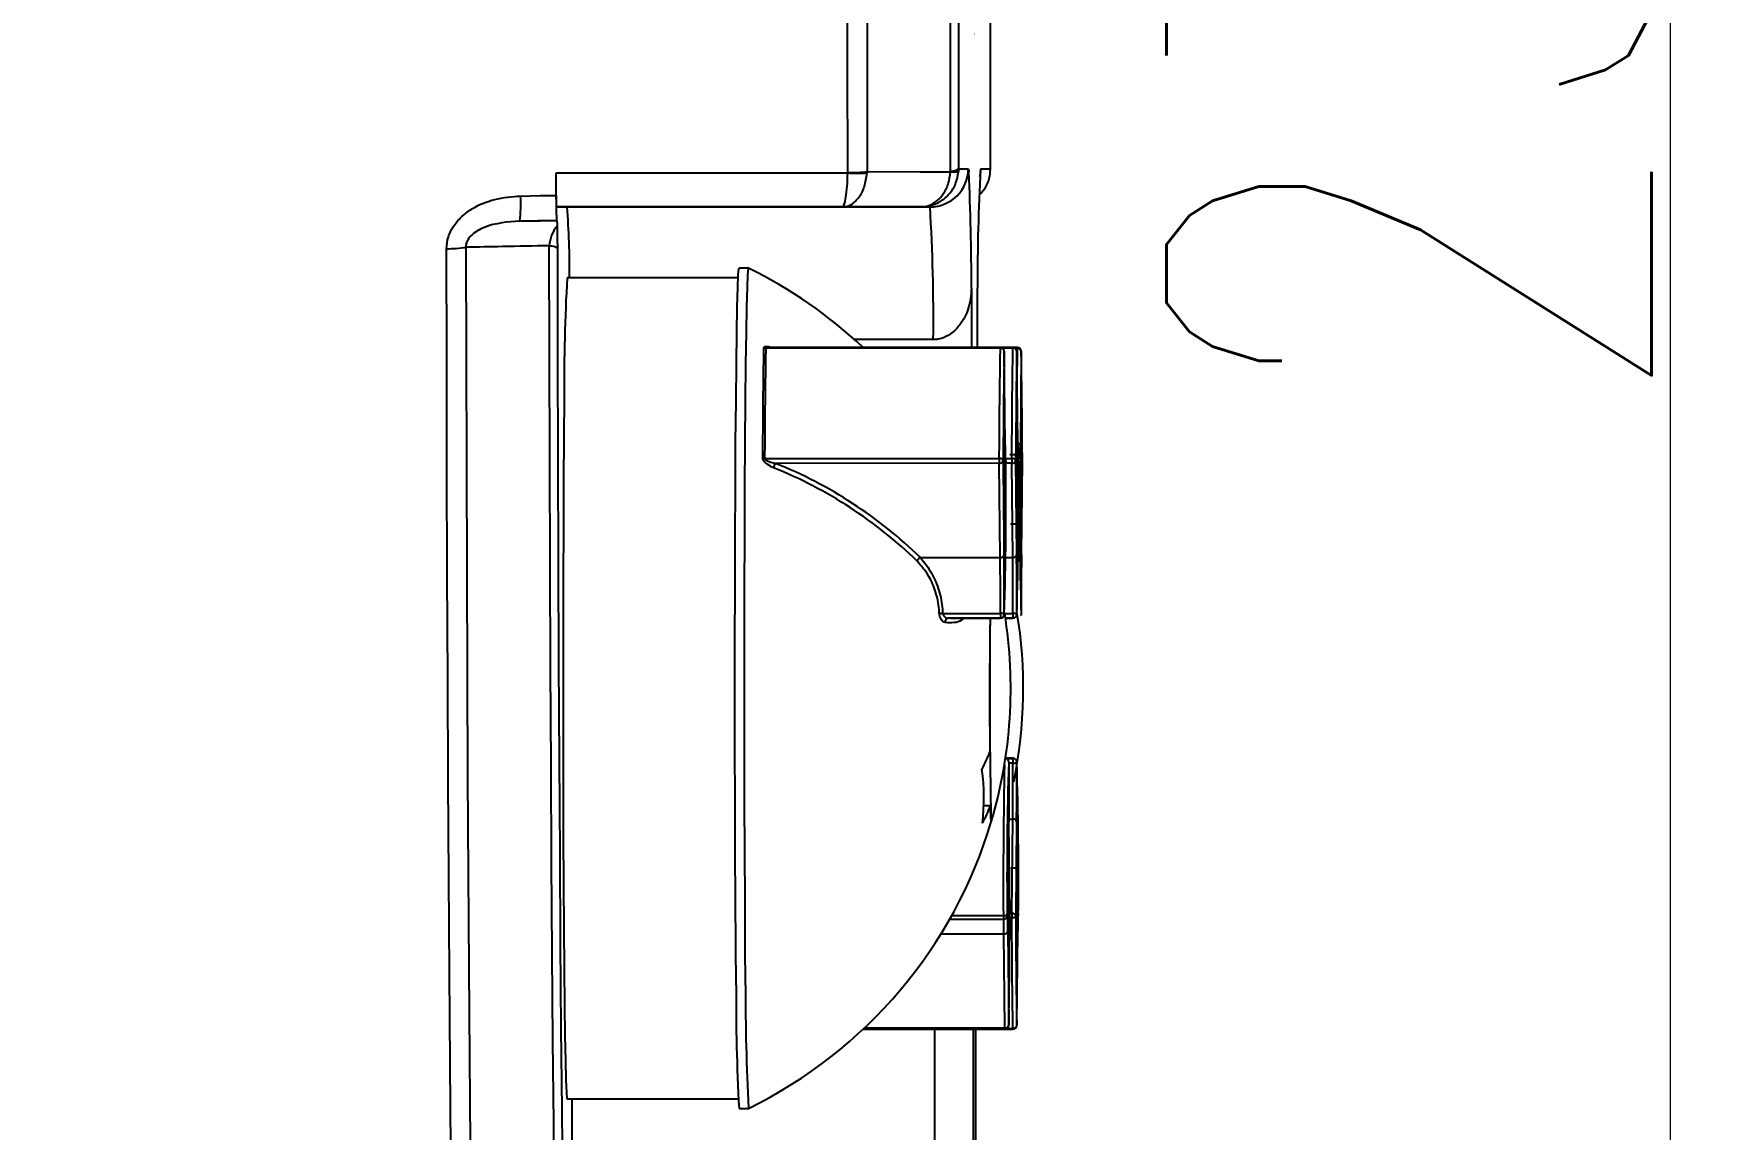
# Model space of a CAD drawing. Header units: millimetres. Extents: x 2454 to 4226, y 715 to 1968.
# Drawn here: x 3922.6 to 4001.4, y 1701.6 to 1753.3 of the extents above; entities that cross this region are included whole.
import ezdxf

# ---------------------------------------------------------------- set-up
doc = ezdxf.new("R2010")
doc.units = ezdxf.units.MM
doc.layers.add('标注', color=3, linetype='Continuous', lineweight=13)
doc.styles.add('SLDTEXTSTYLE1', font='txt.shx', dxfattribs={"width": 0.7, "bigfont": 'gbcbig.shx'})
doc.dimstyles.new('SLDDIMSTYLE12$0', dxfattribs={"dimtxt": 12, "dimasz": 10, "dimexe": 0, "dimexo": 0.0625, "dimgap": 0.875, "dimtad": 1, "dimdec": 1, "dimlfac": 1.8, "dimrnd": 1e-09, "dimzin": 12, "dimdsep": 46, "dimtxsty": 'SLDTEXTSTYLE1', "dimcen": 0.09, "dimdle": 8.16, "dimclrd": 3, "dimclre": 3, "dimadec": 0, "dimazin": 3, "dimtfac": 1, "dimtdec": 1, "dimtofl": 0, "dimtmove": 0, "dimatfit": 3, "dimfxl": 0, "dimfrac": 2, "dimtolj": 1, "dimlwd": 5, "dimlwe": 5, "dimarcsym": 0})

# ---------------------------------------------------------------- blocks, each defined once
blk = doc.blocks.new('*D57')
at = {"layer": 'Defpoints', "color": 0, "transparency": 16777216}
for p in [(3819.361, 1858.107), (3819.361, 1653.183), (3999.712, 1653.183)]:
    blk.add_point(p, dxfattribs=at)
at = {"layer": '标注', "color": 3, "lineweight": 5, "transparency": 16777216}
blk.add_line((3819.424, 1858.107), (3999.712, 1858.107), dxfattribs=at)
at = {"layer": '标注', "color": 3, "linetype": 'Continuous', "lineweight": 5, "transparency": 16777216}
for p, q in [((3999.712, 1848.107), (3999.712, 1663.183)), ((3819.424, 1653.183), (3999.712, 1653.183))]:
    blk.add_line(p, q, dxfattribs=at)
at = {"layer": '标注', "color": 3, "transparency": 16777216}
for points in [[(3998.046, 1848.107), (4001.379, 1848.107), (3999.712, 1858.107)], [(3998.046, 1663.183), (4001.379, 1663.183), (3999.712, 1653.183)]]:
    blk.add_solid(points, dxfattribs=at)
at = {"layer": '标注', "color": 0, "transparency": 16777216, "insert": (3987.409, 1755.645), "char_height": 10, "attachment_point": 5, "rotation": 90, "style": 'SLDTEXTSTYLE1'}
blk.add_mtext('\\A1;{\\H2.28571x;230}', dxfattribs=at)

msp = doc.modelspace()

# ---------------------------------------------------------------- linework, layer by layer
at = {"color": 7, "linetype": 'Continuous', "lineweight": 25}
for p, q in [((3947.231, 1746.678), (3960.966, 1746.676)), ((3960.966, 1746.676), (3960.966, 1746.692)), ((3961.879, 1746.739), (3961.876, 1746.676)), ((3965.81, 1746.731), (3965.811, 1746.768)), ((3966.191, 1746.876), (3966.186, 1746.731)), ((3966.191, 1746.876), (3966.645, 1746.876)), ((3967.224, 1746.851), (3967.235, 1746.876)), ((3967.235, 1746.876), (3967.689, 1746.876)), ((3967.683, 1746.731), (3967.689, 1746.876)), ((3960.711, 1745.076), (3947.249, 1745.075)), ((3947.249, 1745.075), (3947.746, 1745.075)), ((3947.746, 1745.075), (3964.845, 1745.076)), ((3964.393, 1745.076), (3960.711, 1745.076)), ((3964.845, 1745.076), (3964.393, 1745.076)), ((3947.245, 1744.436), (3945.518, 1744.406)), ((3947.245, 1744.436), (3947.263, 1744.436)), ((3955.804, 1741.736), (3947.746, 1741.736)), ((3956.295, 1742.186), (3955.845, 1742.186)), ((3966.797, 1741.249), (3966.797, 1738.452)), ((3967.083, 1738.452), (3967.083, 1741.249)), ((3964.998, 1738.819), (3961.294, 1738.819)), ((3968.157, 1738.421), (3957.103, 1738.421)), ((3968.158, 1738.452), (3957.216, 1738.452)), ((3968.748, 1738.452), (3968.158, 1738.452)), ((3968.747, 1738.421), (3968.259, 1738.421)), ((3968.382, 1733.832), (3968.338, 1738.272)), ((3968.962, 1738.452), (3968.748, 1738.452)), ((3968.96, 1738.399), (3968.876, 1738.399)), ((3968.973, 1733.832), (3968.928, 1738.272)), ((3968.944, 1736.726), (3968.96, 1738.399)), ((3969.142, 1738.272), (3969.098, 1733.832)), ((3969.146, 1735.318), (3969.155, 1736.221)), ((3969.155, 1736.221), (3969.157, 1736.044)), ((3968.34, 1736.037), (3968.338, 1735.783)), ((3968.361, 1733.364), (3968.338, 1735.655)), ((3968.34, 1736.037), (3968.342, 1736.037)), ((3968.391, 1731.073), (3968.342, 1736.037)), ((3969.157, 1736.044), (3969.15, 1735.355)), ((3969.153, 1736.044), (3969.157, 1736.044)), ((3969.155, 1734.862), (3969.161, 1735.495)), ((3969.161, 1735.495), (3969.163, 1735.318)), ((3968.904, 1734.688), (3968.905, 1734.779)), ((3968.905, 1734.779), (3968.908, 1734.48)), ((3968.927, 1734.362), (3968.924, 1734.662)), ((3969.134, 1734.099), (3969.144, 1735.058)), ((3969.145, 1734.881), (3969.142, 1734.509)), ((3969.142, 1734.881), (3969.145, 1734.881)), ((3969.144, 1735.058), (3969.145, 1734.881)), ((3969.162, 1733.727), (3969.146, 1735.318)), ((3969.147, 1735.355), (3969.15, 1735.355)), ((3969.15, 1735.355), (3969.155, 1734.862)), ((3969.151, 1734.862), (3969.155, 1734.862)), ((3969.153, 1734.686), (3969.157, 1734.686)), ((3969.163, 1735.318), (3969.157, 1734.686)), ((3969.157, 1734.686), (3969.162, 1734.118)), ((3969.16, 1735.318), (3969.163, 1735.318)), ((3969.162, 1734.118), (3969.17, 1734.853)), ((3969.171, 1734.676), (3969.162, 1733.727)), ((3969.168, 1734.676), (3969.171, 1734.676)), ((3969.17, 1734.853), (3969.171, 1734.676)), ((3968.908, 1734.48), (3968.907, 1734.401)), ((3968.935, 1734.362), (3968.937, 1734.61)), ((3968.94, 1733.841), (3968.935, 1734.362)), ((3968.937, 1734.61), (3968.95, 1733.268)), ((3969.136, 1733.923), (3969.134, 1734.099)), ((3969.14, 1734.295), (3969.136, 1733.923)), ((3969.136, 1734.295), (3969.14, 1734.295)), ((3969.138, 1734.509), (3969.142, 1734.509)), ((3969.154, 1732.881), (3969.14, 1734.295)), ((3969.142, 1734.509), (3969.156, 1733.095)), ((3969.158, 1734.118), (3969.162, 1734.118)), ((3957.051, 1733.218), (3968.106, 1733.218)), ((3968.287, 1733.117), (3968.331, 1728.678)), ((3968.312, 1733.173), (3968.309, 1732.919)), ((3968.312, 1733.173), (3968.313, 1733.173)), ((3968.336, 1730.882), (3968.313, 1733.173)), ((3968.361, 1733.364), (3968.336, 1730.882)), ((3968.391, 1733.218), (3968.696, 1733.218)), ((3968.607, 1733.411), (3968.945, 1733.411)), ((3968.877, 1733.117), (3968.921, 1728.678)), ((3968.92, 1731.861), (3968.94, 1733.841)), ((3968.943, 1733.542), (3968.923, 1731.562)), ((3968.937, 1733.542), (3968.943, 1733.542)), ((3968.948, 1733.021), (3968.943, 1733.542)), ((3968.946, 1733.268), (3968.95, 1733.268)), ((3968.95, 1733.268), (3968.948, 1733.021)), ((3969.165, 1733.327), (3968.979, 1733.327)), ((3969.149, 1728.678), (3969.193, 1733.117)), ((3969.156, 1733.095), (3969.154, 1732.881)), ((3968.106, 1732.99), (3957.565, 1732.989)), ((3968.15, 1728.55), (3968.106, 1732.99)), ((3968.359, 1727.828), (3968.309, 1732.791)), ((3968.364, 1732.982), (3968.34, 1730.5)), ((3968.357, 1732.982), (3968.364, 1732.982)), ((3968.387, 1730.691), (3968.364, 1732.982)), ((3968.696, 1732.99), (3968.41, 1732.99)), ((3968.74, 1728.55), (3968.696, 1732.99)), ((3969.074, 1733.022), (3969.074, 1733.022)), ((3969.117, 1732.415), (3969.12, 1732.704)), ((3969.126, 1731.159), (3969.117, 1732.415)), ((3969.12, 1732.704), (3969.136, 1731.113)), ((3968.923, 1731.562), (3968.92, 1731.861)), ((3968.989, 1732.178), (3968.923, 1732.178)), ((3969.11, 1731.699), (3969.113, 1731.987)), ((3969.126, 1730.108), (3969.11, 1731.699)), ((3969.113, 1731.987), (3969.126, 1731.141)), ((3969.12, 1732.062), (3969.123, 1732.062)), ((3969.12, 1732.043), (3969.123, 1732.043)), ((3969.123, 1732.062), (3969.123, 1732.043)), ((3969.134, 1730.927), (3969.123, 1732.062)), ((3969.123, 1732.043), (3969.132, 1730.685)), ((3969.125, 1731.867), (3969.173, 1731.867)), ((3969.126, 1731.783), (3969.143, 1731.783)), ((3968.328, 1730.882), (3968.336, 1730.882)), ((3968.383, 1731.073), (3968.391, 1731.073)), ((3968.385, 1730.946), (3968.391, 1730.946)), ((3968.391, 1730.946), (3968.388, 1730.691)), ((3968.948, 1729.022), (3968.971, 1731.249)), ((3968.971, 1730.702), (3968.963, 1729.842)), ((3968.965, 1730.702), (3968.971, 1730.702)), ((3968.971, 1731.249), (3968.977, 1730.572)), ((3968.974, 1730.403), (3968.971, 1730.702)), ((3969.099, 1730.555), (3969.108, 1731.457)), ((3969.11, 1731.28), (3969.103, 1730.592)), ((3969.108, 1731.457), (3969.11, 1731.28)), ((3969.108, 1730.099), (3969.114, 1730.731)), ((3969.113, 1731.448), (3969.117, 1731.448)), ((3969.113, 1731.429), (3969.117, 1731.429)), ((3969.114, 1730.731), (3969.116, 1730.555)), ((3969.117, 1731.448), (3969.117, 1731.429)), ((3969.13, 1730.536), (3969.117, 1731.448)), ((3969.117, 1731.429), (3969.128, 1730.294)), ((3969.121, 1731.141), (3969.126, 1731.141)), ((3969.126, 1731.141), (3969.126, 1731.159)), ((3969.132, 1731.113), (3969.136, 1731.113)), ((3969.136, 1731.113), (3969.134, 1730.927)), ((3968.332, 1730.5), (3968.34, 1730.5)), ((3968.363, 1728.209), (3968.34, 1730.5)), ((3968.387, 1730.691), (3968.388, 1730.691)), ((3968.64, 1730.133), (3968.977, 1730.133)), ((3968.972, 1730.572), (3968.977, 1730.572)), ((3969.115, 1728.964), (3969.099, 1730.555)), ((3969.103, 1730.592), (3969.108, 1730.099)), ((3969.104, 1730.099), (3969.108, 1730.099)), ((3969.105, 1729.922), (3969.11, 1729.922)), ((3969.116, 1730.555), (3969.11, 1729.922)), ((3969.11, 1729.922), (3969.115, 1729.354)), ((3969.112, 1730.555), (3969.116, 1730.555)), ((3969.115, 1729.354), (3969.122, 1730.089)), ((3969.124, 1729.913), (3969.115, 1728.964)), ((3969.121, 1729.913), (3969.124, 1729.913)), ((3969.122, 1730.089), (3969.124, 1729.913)), ((3969.124, 1730.294), (3969.128, 1730.294)), ((3969.128, 1730.294), (3969.126, 1730.108)), ((3969.128, 1730.685), (3969.132, 1730.685)), ((3969.132, 1730.685), (3969.13, 1730.536)), ((3968.96, 1729.595), (3968.951, 1728.722)), ((3968.954, 1729.595), (3968.96, 1729.595)), ((3968.957, 1729.842), (3968.963, 1729.842)), ((3968.964, 1729.217), (3968.96, 1729.595)), ((3968.961, 1729.543), (3968.966, 1729.543)), ((3968.963, 1729.842), (3968.966, 1729.543)), ((3968.963, 1729.28), (3969.004, 1729.28)), ((3969.087, 1729.336), (3969.092, 1729.801)), ((3969.087, 1729.373), (3969.091, 1729.373)), ((3969.103, 1727.745), (3969.087, 1729.336)), ((3969.089, 1729.578), (3969.093, 1729.578)), ((3969.13, 1729.759), (3969.091, 1729.759)), ((3969.093, 1729.578), (3969.091, 1729.373)), ((3969.091, 1729.373), (3969.096, 1728.824)), ((3969.102, 1729.122), (3969.113, 1728.759)), ((3969.111, 1729.354), (3969.115, 1729.354)), ((3964.388, 1728.55), (3968.15, 1728.55)), ((3968.396, 1728.55), (3968.74, 1728.55)), ((3968.951, 1728.722), (3968.948, 1729.022)), ((3969.092, 1728.824), (3969.096, 1728.824)), ((3969.094, 1728.647), (3969.098, 1728.647)), ((3969.096, 1728.824), (3969.099, 1729.085)), ((3969.097, 1728.889), (3969.1, 1728.889)), ((3969.1, 1728.889), (3969.098, 1728.647)), ((3969.098, 1728.647), (3969.105, 1727.959)), ((3969.111, 1728.536), (3969.1, 1728.889)), ((3969.104, 1728.759), (3969.113, 1728.759)), ((3969.113, 1728.759), (3969.111, 1728.536)), ((3968.355, 1728.209), (3968.363, 1728.209)), ((3968.356, 1728.082), (3968.363, 1728.082)), ((3968.359, 1727.828), (3968.36, 1727.828)), ((3968.363, 1728.082), (3968.36, 1727.828)), ((3969.101, 1727.959), (3969.105, 1727.959)), ((3969.105, 1727.959), (3969.103, 1727.745)), ((3965.435, 1725.918), (3968.157, 1725.918)), ((3965.708, 1725.69), (3965.817, 1725.706)), ((3968.159, 1725.69), (3965.708, 1725.69)), ((3965.817, 1725.687), (3968.161, 1725.687)), ((3968.163, 1725.69), (3968.159, 1725.69)), ((3968.361, 1725.918), (3968.747, 1725.918)), ((3968.749, 1725.69), (3968.396, 1725.69)), ((3968.397, 1725.687), (3968.751, 1725.687)), ((3968.753, 1725.69), (3968.749, 1725.69)), ((3968.751, 1719.086), (3968.397, 1719.086)), ((3968.397, 1719.083), (3968.749, 1719.083)), ((3968.749, 1719.083), (3968.751, 1719.086)), ((3968.747, 1718.855), (3968.551, 1718.855)), ((3967.693, 1716.845), (3967.377, 1716.845)), ((3968.53, 1716.945), (3968.528, 1716.691)), ((3968.577, 1711.599), (3968.528, 1716.563)), ((3968.53, 1716.945), (3968.532, 1716.945)), ((3968.581, 1711.981), (3968.532, 1716.945)), ((3967.722, 1716.086), (3967.725, 1716.086)), ((3968.558, 1716.222), (3968.74, 1716.222)), ((3968.603, 1711.656), (3968.559, 1716.095)), ((3968.696, 1711.783), (3968.74, 1716.222)), ((3968.922, 1716.095), (3968.878, 1711.656)), ((3968.954, 1716.201), (3968.956, 1716.458)), ((3968.973, 1714.292), (3968.954, 1716.201)), ((3968.956, 1716.458), (3968.973, 1714.761)), ((3968.944, 1715.252), (3968.946, 1715.475)), ((3968.958, 1712.762), (3968.944, 1715.252)), ((3968.946, 1715.475), (3968.971, 1714.102)), ((3968.973, 1714.761), (3968.982, 1715.665)), ((3968.984, 1715.453), (3968.973, 1714.292)), ((3968.98, 1715.453), (3968.984, 1715.453)), ((3968.982, 1715.665), (3968.984, 1715.453)), ((3968.946, 1714.928), (3968.95, 1714.928)), ((3968.946, 1714.906), (3968.949, 1714.906)), ((3968.95, 1714.928), (3968.949, 1714.906)), ((3968.949, 1714.906), (3968.954, 1714.046)), ((3968.958, 1714.426), (3968.95, 1714.928)), ((3968.954, 1714.046), (3968.958, 1714.426)), ((3968.961, 1714.27), (3968.956, 1713.778)), ((3968.957, 1714.27), (3968.961, 1714.27)), ((3968.968, 1713.834), (3968.961, 1714.27)), ((3968.968, 1714.761), (3968.973, 1714.761)), ((3968.502, 1714.081), (3968.499, 1713.827)), ((3968.549, 1708.736), (3968.499, 1713.7)), ((3968.502, 1714.081), (3968.503, 1714.081)), ((3968.553, 1709.118), (3968.503, 1714.081)), ((3968.97, 1713.9), (3968.633, 1713.9)), ((3968.944, 1713.845), (3968.942, 1713.6)), ((3968.946, 1713.131), (3968.949, 1713.388)), ((3968.951, 1714.046), (3968.954, 1714.046)), ((3968.952, 1713.778), (3968.956, 1713.778)), ((3968.956, 1713.778), (3968.96, 1713.03)), ((3968.964, 1714.102), (3968.971, 1714.102)), ((3968.971, 1714.102), (3968.968, 1713.834)), ((3968.956, 1713.03), (3968.96, 1713.03)), ((3968.96, 1713.03), (3968.958, 1712.762)), ((3968.573, 1711.981), (3968.581, 1711.981)), ((3968.575, 1711.854), (3968.581, 1711.854)), ((3968.581, 1711.854), (3968.578, 1711.599)), ((3965.767, 1711.499), (3968.3, 1711.499)), ((3965.865, 1711.673), (3968.298, 1711.673)), ((3968.577, 1711.599), (3968.578, 1711.599)), ((3968.602, 1711.783), (3968.696, 1711.783)), ((3968.696, 1711.555), (3968.602, 1711.555)), ((3965.361, 1710.813), (3968.327, 1710.813)), ((3968.371, 1706.374), (3968.327, 1710.813)), ((3968.508, 1710.94), (3968.552, 1706.501)), ((3968.897, 1710.485), (3968.9, 1710.741)), ((3968.916, 1708.575), (3968.897, 1710.485)), ((3968.899, 1710.653), (3968.965, 1710.653)), ((3968.9, 1710.741), (3968.917, 1709.044)), ((3968.929, 1706.501), (3968.973, 1710.94)), ((3968.928, 1709.737), (3968.916, 1708.575)), ((3968.917, 1709.044), (3968.926, 1709.949)), ((3968.923, 1709.737), (3968.928, 1709.737)), ((3968.926, 1709.949), (3968.928, 1709.737)), ((3968.545, 1709.118), (3968.553, 1709.118)), ((3968.546, 1708.99), (3968.553, 1708.99)), ((3968.549, 1708.736), (3968.55, 1708.736)), ((3968.553, 1708.99), (3968.55, 1708.736)), ((3968.912, 1709.044), (3968.917, 1709.044)), ((3961.696, 1706.321), (3968.372, 1706.321)), ((3961.752, 1706.374), (3968.371, 1706.374)), ((3965.065, 1680.239), (3965.064, 1706.321)), ((3966.882, 1706.321), (3966.882, 1680.059)), ((3967, 1680.059), (3966.999, 1706.321)), ((3968.372, 1706.321), (3968.749, 1706.321)), ((3968.473, 1706.352), (3968.748, 1706.352)), ((3947.746, 1703.036), (3955.804, 1703.036)), ((3947.965, 1703.036), (3947.965, 1675.68)), ((3955.846, 1702.586), (3956.296, 1702.586))]:
    msp.add_line(p, q, dxfattribs=at)
at = {"color": 7, "linetype": 'Continuous', "lineweight": 25, "flags": 128}
for points in [[(3960.966, 1746.692), (3960.962, 1751.739), (3960.961, 1756.802)], [(3961.874, 1756.986), (3961.875, 1751.855), (3961.879, 1746.739)], [(3965.811, 1746.768), (3965.807, 1751.732), (3965.806, 1756.713)], [(3966.186, 1756.701), (3966.187, 1751.78), (3966.191, 1746.876)], [(3967.689, 1746.876), (3967.693, 1751.78), (3967.693, 1754.188)], [(3966.944, 1753.252), (3966.94, 1753.25), (3966.935, 1753.253)], [(3947.232, 1745.62), (3947.232, 1745.752), (3947.232, 1745.884), (3947.232, 1746.016), (3947.231, 1746.149), (3947.231, 1746.281), (3947.231, 1746.413), (3947.231, 1746.546), (3947.231, 1746.678)], [(3961.879, 1746.739), (3964.375, 1746.734), (3965.81, 1746.731)], [(3966.645, 1746.876), (3966.665, 1746.784), (3966.671, 1746.727)], [(3967.193, 1746.486), (3967.201, 1746.524), (3967.235, 1746.876)], [(3945.552, 1745.59), (3946.493, 1745.607), (3947.232, 1745.62)], [(3945.518, 1744.406), (3946.495, 1744.423), (3947.263, 1744.436)], [(3942.764, 1674.099), (3942.712, 1674.961), (3942.661, 1676.156), (3942.611, 1677.68), (3942.562, 1679.527), (3942.514, 1681.688), (3942.467, 1684.155), (3942.422, 1686.917), (3942.379, 1689.964), (3942.338, 1693.282), (3942.299, 1696.858), (3942.263, 1700.677), (3942.229, 1704.723), (3942.198, 1708.98), (3942.169, 1713.43), (3942.144, 1718.054), (3942.121, 1722.834), (3942.101, 1727.75), (3942.085, 1732.781), (3942.072, 1737.907), (3942.062, 1743.106)], [(3942.975, 1743.171), (3942.985, 1737.998), (3942.998, 1732.898), (3943.014, 1727.892), (3943.033, 1723.002), (3943.056, 1718.246), (3943.081, 1713.645), (3943.11, 1709.218), (3943.141, 1704.982), (3943.175, 1700.957), (3943.211, 1697.157), (3943.249, 1693.599), (3943.29, 1690.298), (3943.333, 1687.267), (3943.378, 1684.519), (3943.424, 1682.064), (3943.472, 1679.914), (3943.521, 1678.078), (3943.571, 1676.561), (3943.622, 1675.372), (3943.673, 1674.514)], [(3947.565, 1678.643), (3947.514, 1679.529), (3947.464, 1680.757), (3947.415, 1682.321), (3947.366, 1684.214), (3947.319, 1686.427), (3947.274, 1688.952), (3947.231, 1691.775), (3947.189, 1694.885), (3947.15, 1698.268), (3947.113, 1701.908), (3947.078, 1705.789), (3947.046, 1709.895), (3947.017, 1714.205), (3946.991, 1718.702), (3946.968, 1723.364), (3946.948, 1728.171), (3946.931, 1733.102), (3946.917, 1738.134), (3946.907, 1743.245)], [(3947.288, 1743.109), (3947.298, 1738.091), (3947.311, 1733.15), (3947.328, 1728.309), (3947.347, 1723.59), (3947.37, 1719.013), (3947.396, 1714.599), (3947.425, 1710.367), (3947.456, 1706.336), (3947.49, 1702.525), (3947.527, 1698.948), (3947.565, 1695.624), (3947.606, 1692.566), (3947.649, 1689.788), (3947.693, 1687.302), (3947.739, 1685.12), (3947.787, 1683.251), (3947.835, 1681.703), (3947.885, 1680.483), (3947.935, 1679.597)], [(3955.707, 1708.385), (3955.69, 1710.291), (3955.676, 1712.395), (3955.665, 1714.663), (3955.656, 1717.058), (3955.651, 1719.54), (3955.649, 1722.069), (3955.65, 1724.603), (3955.655, 1727.101), (3955.662, 1729.521), (3955.673, 1731.825), (3955.686, 1733.973), (3955.702, 1735.931), (3955.72, 1737.667), (3955.741, 1739.151), (3955.763, 1740.361), (3955.786, 1741.275), (3955.811, 1741.879), (3955.836, 1742.163), (3955.845, 1742.186)], [(3956.157, 1708.385), (3956.14, 1710.291), (3956.126, 1712.395), (3956.115, 1714.663), (3956.106, 1717.058), (3956.101, 1719.54), (3956.099, 1722.069), (3956.1, 1724.603), (3956.105, 1727.101), (3956.112, 1729.521), (3956.123, 1731.825), (3956.136, 1733.973), (3956.152, 1735.931), (3956.17, 1737.667), (3956.191, 1739.151), (3956.213, 1740.361), (3956.236, 1741.275), (3956.261, 1741.879), (3956.286, 1742.163), (3956.296, 1742.186)], [(3956.965, 1733.23), (3956.97, 1733.985), (3956.976, 1734.713), (3956.982, 1735.414), (3956.988, 1736.084), (3956.995, 1736.723), (3957.002, 1737.33), (3957.009, 1737.902), (3957.016, 1738.439)], [(3957.103, 1738.421), (3957.095, 1737.885), (3957.088, 1737.313), (3957.081, 1736.707), (3957.074, 1736.069), (3957.068, 1735.399), (3957.062, 1734.699), (3957.056, 1733.972), (3957.051, 1733.218)], [(3968.106, 1733.218), (3968.111, 1733.972), (3968.117, 1734.7), (3968.123, 1735.399), (3968.129, 1736.069), (3968.136, 1736.707), (3968.143, 1737.313), (3968.15, 1737.885), (3968.157, 1738.421)], [(3968.338, 1738.272), (3968.331, 1737.741), (3968.324, 1737.174), (3968.317, 1736.574), (3968.31, 1735.942), (3968.304, 1735.278), (3968.298, 1734.585), (3968.292, 1733.864), (3968.287, 1733.117)], [(3968.696, 1733.218), (3968.701, 1733.972), (3968.707, 1734.7), (3968.713, 1735.399), (3968.719, 1736.069), (3968.726, 1736.707), (3968.733, 1737.313), (3968.74, 1737.885), (3968.747, 1738.421)], [(3968.928, 1738.272), (3968.921, 1737.741), (3968.914, 1737.174), (3968.907, 1736.574), (3968.9, 1735.942), (3968.894, 1735.278), (3968.888, 1734.585), (3968.883, 1733.864), (3968.877, 1733.117)], [(3969.193, 1733.117), (3969.188, 1733.864), (3969.182, 1734.585), (3969.176, 1735.278), (3969.17, 1735.942), (3969.163, 1736.574), (3969.156, 1737.174), (3969.149, 1737.741), (3969.142, 1738.272)], [(3947.61, 1736.069), (3947.594, 1734.207), (3947.58, 1732.15), (3947.569, 1729.934), (3947.561, 1727.594), (3947.556, 1725.168), (3947.554, 1722.696), (3947.555, 1720.22), (3947.559, 1717.778), (3947.567, 1715.413), (3947.577, 1713.162), (3947.59, 1711.063), (3947.606, 1709.149), (3947.624, 1707.453), (3947.644, 1706.002), (3947.666, 1704.82), (3947.689, 1703.926), (3947.713, 1703.336), (3947.737, 1703.058), (3947.746, 1703.036)], [(3968.342, 1736.037), (3968.341, 1736.048), (3968.341, 1736.057), (3968.341, 1736.062), (3968.341, 1736.063), (3968.341, 1736.062), (3968.341, 1736.057), (3968.34, 1736.048), (3968.34, 1736.037)], [(3968.287, 1733.117), (3968.283, 1733.137), (3968.273, 1733.155), (3968.256, 1733.173), (3968.233, 1733.188), (3968.206, 1733.201), (3968.175, 1733.21), (3968.141, 1733.216), (3968.106, 1733.218)], [(3968.313, 1733.173), (3968.313, 1733.185), (3968.313, 1733.193), (3968.313, 1733.198), (3968.312, 1733.2), (3968.312, 1733.198), (3968.312, 1733.193), (3968.312, 1733.185), (3968.312, 1733.173)], [(3968.41, 1733.094), (3968.407, 1733.017), (3968.403, 1732.989), (3968.401, 1732.993)], [(3968.877, 1733.117), (3968.874, 1733.137), (3968.863, 1733.155), (3968.846, 1733.173), (3968.824, 1733.188), (3968.796, 1733.201), (3968.765, 1733.21), (3968.731, 1733.216), (3968.696, 1733.218)], [(3969.001, 1733.094), (3968.997, 1733.017), (3968.993, 1732.989), (3968.991, 1732.993)], [(3969.075, 1733.002), (3969.073, 1733.017), (3969.07, 1733.094)], [(3969.088, 1733.187), (3969.085, 1733.084), (3969.081, 1733.011), (3969.077, 1732.989), (3969.075, 1733.002)], [(3968.388, 1730.691), (3968.388, 1730.68), (3968.388, 1730.672), (3968.388, 1730.667), (3968.388, 1730.665), (3968.388, 1730.667), (3968.387, 1730.672), (3968.387, 1730.68), (3968.387, 1730.691)], [(3968.36, 1727.828), (3968.36, 1727.816), (3968.36, 1727.808), (3968.36, 1727.803), (3968.359, 1727.801), (3968.359, 1727.803), (3968.359, 1727.808), (3968.359, 1727.816), (3968.359, 1727.828)], [(3967.669, 1725.687), (3967.665, 1724.938), (3967.661, 1723.569), (3967.66, 1722.139), (3967.662, 1720.721), (3967.667, 1719.39)], [(3969.142, 1725.87), (3969.138, 1725.835), (3969.132, 1725.813)], [(3968.552, 1718.903), (3968.548, 1718.938), (3968.542, 1718.96)], [(3968.532, 1716.945), (3968.531, 1716.956), (3968.531, 1716.965), (3968.531, 1716.97), (3968.531, 1716.972), (3968.531, 1716.97), (3968.531, 1716.965), (3968.53, 1716.956), (3968.53, 1716.945)], [(3968.503, 1714.081), (3968.503, 1714.093), (3968.503, 1714.101), (3968.503, 1714.106), (3968.502, 1714.108), (3968.502, 1714.106), (3968.502, 1714.101), (3968.502, 1714.093), (3968.502, 1714.081)], [(3968.48, 1711.679), (3968.484, 1711.756), (3968.487, 1711.782)], [(3968.487, 1711.782), (3968.487, 1711.784), (3968.491, 1711.761), (3968.495, 1711.689), (3968.498, 1711.569), (3968.5, 1711.478)], [(3968.552, 1706.501), (3968.559, 1707.032), (3968.567, 1707.599), (3968.573, 1708.199), (3968.58, 1708.831), (3968.586, 1709.495), (3968.592, 1710.188), (3968.598, 1710.909), (3968.603, 1711.656)], [(3968.578, 1711.599), (3968.578, 1711.588), (3968.578, 1711.58), (3968.578, 1711.575), (3968.578, 1711.573), (3968.578, 1711.575), (3968.577, 1711.58), (3968.577, 1711.588), (3968.577, 1711.599)], [(3968.878, 1711.656), (3968.874, 1711.636), (3968.863, 1711.617), (3968.846, 1711.6), (3968.824, 1711.585), (3968.796, 1711.572), (3968.765, 1711.563), (3968.731, 1711.557), (3968.696, 1711.555)], [(3968.748, 1706.352), (3968.74, 1706.888), (3968.733, 1707.46), (3968.726, 1708.065), (3968.72, 1708.704), (3968.713, 1709.374), (3968.707, 1710.073), (3968.702, 1710.801), (3968.696, 1711.555)], [(3968.878, 1711.656), (3968.883, 1710.909), (3968.889, 1710.188), (3968.895, 1709.495), (3968.901, 1708.831), (3968.907, 1708.199), (3968.914, 1707.599), (3968.922, 1707.032), (3968.929, 1706.501)], [(3968.992, 1711.779), (3968.993, 1711.784), (3968.997, 1711.756), (3969.001, 1711.679)], [(3968.55, 1708.736), (3968.55, 1708.725), (3968.55, 1708.716), (3968.55, 1708.711), (3968.549, 1708.709), (3968.549, 1708.711), (3968.549, 1708.716), (3968.549, 1708.725), (3968.549, 1708.736)]]:
    msp.add_lwpolyline(points, dxfattribs=at)
at = {"color": 7, "linetype": 'Continuous', "lineweight": 25}
for centre, radius, start, end in [((3960.974, 1755.559), 8.867, 269.95332, 275.86104), ((3961.421, 1755.646), 8.981, 267.0984, 272.90341), ((3964.845, 1746.876), 1.8, 270.00232, 0.00232), ((3965.998, 1748.485), 1.764, 263.8903, 276.1115), ((3965.846, 1747.369), 0.602, 266.71226, 305.01059), ((3824.458, 1740.703), 142.341, 0.21977, 2.42555), ((4057.219, 1741.77), 90.137, 176.76873, 180.33081), ((3938.572, 1745.197), 6.991, 353.50644, 3.22538), ((3908.31, 1742.035), 39.553, 359.56667, 4.40828), ((3873.28, 1739.709), 91.722, 359.44458, 3.35456), ((3948.422, 1743.176), 1.516, 139.18923, 177.37099), ((3942.069, 1749.551), 6.445, 269.94336, 278.08421), ((4036.333, 1736.777), 88.726, 176.79603, 180.45755), ((3946.592, 1722.386), 22.05, 46.769, 63.89061), ((3957.102, 1738.631), 0.211, 246.07107, 270.16525), ((3968.45, 1738.427), 0.293, 175.12486, 181.15868), ((3968.171, 1738.253), 0.168, 6.26422, 94.75277), ((3968.158, 1738.272), 0.18, 0.57017, 90.00091), ((3969.041, 1738.427), 0.293, 175.12486, 181.15868), ((3968.761, 1738.253), 0.168, 6.26422, 94.75277), ((3968.748, 1738.272), 0.18, 0.57017, 90.00091), ((3969.748, 1738.407), 0.788, 176.70803, 180.54555), ((3968.983, 1738.238), 0.163, 11.96794, 97.88021), ((3968.962, 1738.272), 0.18, 0.84361, 90.00091), ((3975.839, 1735.719), 7.502, 179.51485, 180.48696), ((3968.951, 1733.806), 0.149, 10.27368, 82.05498), ((3957.05, 1733.517), 0.3, 253.5714, 270.26184), ((3983.566, 1733.119), 15.46, 179.63298, 180.47808), ((3968.128, 1733.151), 0.163, 262.1216, 348.03387), ((3797.014, 1731.182), 171.407, 358.22411, 0.63917), ((3983.68, 1733.754), 15.298, 179.70557, 182.85095), ((3968.23, 1733.094), 0.18, 0.01771, 25.62959), ((3968.242, 1733.093), 0.169, 0.2241, 26.40881), ((3984.156, 1733.119), 15.46, 179.63298, 180.47808), ((3968.718, 1733.151), 0.163, 262.1216, 348.03387), ((3797.604, 1731.182), 171.407, 358.22411, 0.63917), ((3984.27, 1733.754), 15.298, 179.70557, 182.85095), ((4140.466, 1731.187), 171.407, 179.36264, 181.7777), ((3927.176, 1734.146), 41.923, 358.68934, 359.57169), ((3957.922, 1732.713), 0.451, 142.19143, 171.7787), ((3949.672, 1713.381), 20.908, 45.81802, 68.08483), ((3949.698, 1713.434), 21.078, 45.81802, 68.08483), ((3975.811, 1732.855), 7.502, 179.51485, 180.48696), ((3960.889, 1731.009), 7.502, 359.51485, 0.48696), ((3964.511, 1728.301), 0.278, 116.22481, 164.72443), ((3968.172, 1728.711), 0.163, 262.1216, 348.03387), ((3742.904, 1726.642), 225.254, 359.81586, 0.48538), ((3728.069, 1726.642), 240.271, 359.81586, 0.48538), ((3968.763, 1728.711), 0.163, 262.1216, 348.03387), ((3743.494, 1726.642), 225.254, 359.81586, 0.48538), ((3728.659, 1726.642), 240.271, 359.81586, 0.48538), ((4209.411, 1726.65), 240.271, 179.51643, 180.18595), ((3960.861, 1728.146), 7.502, 359.51485, 0.48696), ((3947.186, 1722.386), 22.05, 348.45303, 9.40633), ((3965.409, 1726.344), 0.427, 252.41204, 273.39526), ((3965.727, 1725.515), 0.176, 95.99929, 189.93274), ((4206.325, 1722.27), 238.678, 179.17967, 181.48368), ((3946.595, 1722.386), 22.05, 343.40885, 9.21777), ((3968.198, 1725.708), 0.214, 49.13526, 101.15713), ((3974.669, 1725.852), 6.512, 179.41687, 181.42402), ((3968.159, 1725.87), 0.18, 269.99273, 359.97017), ((3968.789, 1725.708), 0.214, 49.13526, 101.15713), ((3975.259, 1725.852), 6.512, 179.41687, 181.42402), ((3968.749, 1725.87), 0.18, 269.99273, 359.97017), ((3968.962, 1725.87), 0.18, 341.39568, 0.15911), ((3955.971, 1724.236), 12.661, 333.4062, 337.49718), ((3968.372, 1718.903), 0.18, 18.61362, 82.14319), ((4139.876, 1713.591), 171.407, 178.22411, 180.63917), ((3968.372, 1718.903), 0.18, 359.8427, 18.60607), ((4208.821, 1718.131), 240.271, 179.81586, 180.48538), ((3975.259, 1718.921), 6.512, 178.57779, 180.58494), ((3968.789, 1719.065), 0.214, 258.84468, 310.86654), ((3968.749, 1718.903), 0.18, 0.03164, 90.00908), ((3728.659, 1718.123), 240.271, 359.51643, 0.18595), ((3797.604, 1713.585), 171.407, 359.36264, 1.7777), ((3956.937, 1717.192), 10.445, 353.57084, 7.5695), ((4245.748, 1713.243), 277.454, 178.85597, 180.32421), ((3743.494, 1718.124), 225.254, 359.51643, 0.18595), ((3955.996, 1721.69), 12.661, 333.4062, 337.49718), ((3970.939, 1716.604), 3.256, 175.75699, 189.07946), ((3976.029, 1716.627), 7.502, 179.51485, 180.48696), ((3946.592, 1722.386), 22.05, 296.1112, 343.40885), ((3968.763, 1716.061), 0.163, 11.96794, 97.88021), ((3976.001, 1713.763), 7.502, 179.51485, 180.48696), ((3961.079, 1711.918), 7.502, 359.51485, 0.48696), ((3968.343, 1713.259), 1.586, 268.3879, 274.96059), ((3971.86, 1711.623), 3.562, 179.18201, 181.99243), ((3968.3, 1711.679), 0.18, 270.00091, 357.95329), ((3935.452, 1710.601), 32.875, 0.36924, 1.56549), ((3914.421, 1710.464), 54.089, 0.50471, 1.07412), ((3968.719, 1711.622), 0.163, 11.96794, 97.88021), ((3984.156, 1711.655), 15.46, 179.52374, 180.36883), ((3984.524, 1711.016), 15.551, 177.18688, 180.27797), ((3968.349, 1710.974), 0.163, 262.1216, 348.03387), ((3961.051, 1709.054), 7.502, 359.51485, 0.48696), ((4046.493, 1707.663), 90.789, 179.54426, 183.20578), ((4045.413, 1707.642), 89.259, 179.52246, 183.24662), ((3968.393, 1706.535), 0.163, 262.1216, 348.03387), ((3969.023, 1706.363), 0.652, 179.0586, 183.69145), ((3968.372, 1706.501), 0.18, 270.00091, 359.1582), ((3968.762, 1706.519), 0.168, 265.24904, 353.73759), ((3969.041, 1706.346), 0.293, 178.84313, 184.87695), ((3968.749, 1706.501), 0.18, 270.00091, 359.43164)]:
    msp.add_arc(centre, radius, start, end, dxfattribs=at)
msp.add_ellipse((3968.54, 1712.84), major_axis=(-0.01, 1.142), ratio=0.004316, dxfattribs=at)
for points, knots in [([(3947.249, 1745.075), (3947.247, 1745.095), (3947.243, 1745.135), (3947.237, 1745.446), (3947.233, 1745.904), (3947.231, 1746.348), (3947.231, 1746.613), (3947.231, 1746.678)], [0, 0, 0, 0, 0.231246, 0.462498, 0.693604, 0.924404, 1, 1, 1, 1]), ([(3960.711, 1745.076), (3960.711, 1745.076), (3960.743, 1745.076), (3960.806, 1745.159), (3960.886, 1745.507), (3960.946, 1746.032), (3960.959, 1746.46), (3960.966, 1746.676)], [0, 0, 0, 0, 0.003324, 0.253039, 0.503457, 0.749524, 1, 1, 1, 1]), ([(3960.711, 1745.076), (3960.713, 1745.076), (3960.856, 1745.076), (3961.144, 1745.159), (3961.509, 1745.507), (3961.783, 1746.032), (3961.845, 1746.46), (3961.876, 1746.676)], [0, 0, 0, 0, 0.003324, 0.253039, 0.503457, 0.749524, 1, 1, 1, 1]), ([(3964.393, 1745.076), (3964.396, 1745.076), (3964.49, 1745.076), (3964.742, 1745.108), (3965.124, 1745.293), (3965.479, 1745.671), (3965.731, 1746.162), (3965.784, 1746.54), (3965.81, 1746.731)], [0, 0, 0, 0, 0.0032553, 0.1340038, 0.359171, 0.5735793, 0.7849237, 1, 1, 1, 1]), ([(3964.393, 1745.076), (3964.396, 1745.076), (3964.515, 1745.076), (3964.834, 1745.108), (3965.317, 1745.293), (3965.767, 1745.671), (3966.086, 1746.162), (3966.152, 1746.54), (3966.186, 1746.731)], [0, 0, 0, 0, 0.003255, 0.134004, 0.359171, 0.573579, 0.784924, 1, 1, 1, 1]), ([(3967.164, 1745.63), (3967.282, 1745.762), (3967.535, 1746.047), (3967.655, 1746.46), (3967.679, 1746.696), (3967.683, 1746.731)], [0, 0, 0, 0, 0.424647, 0.915696, 1, 1, 1, 1]), ([(3942.062, 1743.106), (3942.08, 1743.295), (3942.117, 1743.685), (3942.404, 1744.209), (3942.797, 1744.663), (3943.428, 1745.117), (3944.357, 1745.5), (3945.143, 1745.559), (3945.552, 1745.59)], [0, 0, 0, 0, 0.120787, 0.249076, 0.37314, 0.501376, 0.740472, 1, 1, 1, 1]), ([(3947.232, 1745.62), (3947.232, 1745.471), (3947.233, 1745.28), (3947.234, 1744.979), (3947.237, 1744.717), (3947.241, 1744.482), (3947.244, 1744.451), (3947.245, 1744.436)], [0, 0, 0, 0, 0.232669, 0.297755, 0.530627, 0.763491, 1, 1, 1, 1]), ([(3945.518, 1744.406), (3944.949, 1744.364), (3944.252, 1744.314), (3943.504, 1743.953), (3943.216, 1743.742), (3943.043, 1743.517), (3942.976, 1743.319), (3942.975, 1743.22), (3942.975, 1743.171)], [0, 0, 0, 0, 0.564025, 0.690981, 0.80558, 0.90552, 0.952357, 1, 1, 1, 1]), ([(3947.263, 1744.436), (3947.266, 1744.412), (3947.27, 1744.38), (3947.274, 1744.207), (3947.274, 1744.167)], [0, 0, 0, 0, 0.766143, 1, 1, 1, 1]), ([(3947.274, 1744.167), (3947.276, 1744.062), (3947.279, 1743.865), (3947.284, 1743.492), (3947.286, 1743.24), (3947.288, 1743.111), (3947.288, 1743.109)], [0, 0, 0, 0, 0.360789, 0.677444, 0.995856, 1, 1, 1, 1]), ([(3946.907, 1743.245), (3946.173, 1743.231), (3944.863, 1743.206), (3943.552, 1743.181), (3942.975, 1743.171)], [0, 0, 0, 0, 0.56, 1, 1, 1, 1]), ([(3947.288, 1743.109), (3947.28, 1743.125), (3947.266, 1743.154), (3947.157, 1743.202), (3947.004, 1743.229), (3946.907, 1743.245)], [0, 0, 0, 0, 0.2900635, 0.5536035, 1, 1, 1, 1]), ([(3966.797, 1741.249), (3966.768, 1740.923), (3966.713, 1740.31), (3966.329, 1739.565), (3965.863, 1739.088), (3965.481, 1738.898), (3965.2, 1738.83), (3965.077, 1738.824), (3964.998, 1738.819)], [0, 0, 0, 0, 0.293504, 0.551565, 0.73918, 0.888344, 0.92875, 1, 1, 1, 1]), ([(3957.016, 1738.439), (3957.019, 1738.45), (3957.024, 1738.474), (3957.066, 1738.497), (3957.163, 1738.504), (3957.273, 1738.487), (3957.354, 1738.457), (3957.37, 1738.452)], [0, 0, 0, 0, 0.114829, 0.256639, 0.479417, 0.896455, 1, 1, 1, 1]), ([(3957.216, 1738.451), (3957.192, 1738.451), (3957.154, 1738.45), (3957.118, 1738.441), (3957.105, 1738.43), (3957.103, 1738.424), (3957.103, 1738.421)], [0, 0, 0, 0, 0.495892, 0.796539, 0.880032, 1, 1, 1, 1]), ([(3968.915, 1734.48), (3968.914, 1734.701), (3968.913, 1735.01), (3968.913, 1735.445), (3968.914, 1735.592), (3968.915, 1735.665)], [0, 0, 0, 0, 0.5600269, 0.7800788, 1, 1, 1, 1]), ([(3968.915, 1735.665), (3968.916, 1735.748), (3968.918, 1735.915), (3968.922, 1735.935), (3968.925, 1735.84), (3968.927, 1735.706), (3968.927, 1735.639)], [0, 0, 0, 0, 0.279601, 0.558878, 0.779376, 1, 1, 1, 1]), ([(3968.925, 1735.378), (3968.924, 1735.424), (3968.923, 1735.514), (3968.921, 1735.556), (3968.92, 1735.511), (3968.919, 1735.44), (3968.918, 1735.404)], [0, 0, 0, 0, 0.280393, 0.559545, 0.779457, 1, 1, 1, 1]), ([(3968.927, 1735.639), (3968.928, 1735.537), (3968.93, 1735.334), (3968.93, 1734.941), (3968.929, 1734.608), (3968.928, 1734.444), (3968.927, 1734.362)], [0, 0, 0, 0, 0.280576, 0.558458, 0.779312, 1, 1, 1, 1]), ([(3968.905, 1733.359), (3968.904, 1733.466), (3968.902, 1733.678), (3968.901, 1734.077), (3968.902, 1734.434), (3968.904, 1734.603), (3968.904, 1734.688)], [0, 0, 0, 0, 0.280466, 0.559432, 0.779595, 1, 1, 1, 1]), ([(3968.918, 1735.404), (3968.918, 1735.334), (3968.917, 1735.193), (3968.917, 1734.876), (3968.918, 1734.679), (3968.919, 1734.558)], [0, 0, 0, 0, 0.278312, 0.557355, 1, 1, 1, 1]), ([(3968.924, 1734.662), (3968.925, 1734.718), (3968.926, 1734.83), (3968.926, 1735.046), (3968.926, 1735.242), (3968.925, 1735.333), (3968.925, 1735.378)], [0, 0, 0, 0, 0.279799, 0.5597317, 0.7795238, 1, 1, 1, 1]), ([(3968.907, 1734.401), (3968.907, 1734.338), (3968.906, 1734.21), (3968.905, 1733.97), (3968.906, 1733.759), (3968.907, 1733.658), (3968.907, 1733.607)], [0, 0, 0, 0, 0.280123, 0.558679, 0.779337, 1, 1, 1, 1]), ([(3968.915, 1733.581), (3968.915, 1733.657), (3968.916, 1733.809), (3968.916, 1734.137), (3968.915, 1734.35), (3968.915, 1734.48)], [0, 0, 0, 0, 0.277254, 0.55795, 1, 1, 1, 1]), ([(3968.919, 1734.558), (3968.92, 1734.321), (3968.921, 1733.992), (3968.92, 1733.539), (3968.919, 1733.384), (3968.918, 1733.307)], [0, 0, 0, 0, 0.559726, 0.780043, 1, 1, 1, 1]), ([(3957.475, 1732.777), (3957.371, 1732.827), (3957.213, 1732.902), (3957.054, 1733.043), (3956.989, 1733.135), (3956.967, 1733.19), (3956.965, 1733.221), (3956.965, 1733.23)], [0, 0, 0, 0, 0.49351, 0.746512, 0.851032, 0.956489, 1, 1, 1, 1]), ([(3957.051, 1733.218), (3957.051, 1733.213), (3957.053, 1733.203), (3957.063, 1733.186), (3957.084, 1733.163), (3957.148, 1733.12), (3957.311, 1733.05), (3957.462, 1733.014), (3957.565, 1732.989)], [0, 0, 0, 0, 0.027585, 0.06173, 0.104186, 0.195407, 0.452144, 1, 1, 1, 1]), ([(3968.918, 1733.307), (3968.917, 1733.215), (3968.915, 1733.03), (3968.911, 1733), (3968.907, 1733.134), (3968.906, 1733.284), (3968.905, 1733.359)], [0, 0, 0, 0, 0.279843, 0.558611, 0.77898, 1, 1, 1, 1]), ([(3968.907, 1733.607), (3968.908, 1733.551), (3968.909, 1733.439), (3968.911, 1733.395), (3968.913, 1733.455), (3968.914, 1733.539), (3968.915, 1733.581)], [0, 0, 0, 0, 0.280691, 0.558757, 0.779281, 1, 1, 1, 1]), ([(3969.13, 1732.08), (3969.128, 1732.271), (3969.126, 1732.51), (3969.125, 1732.888), (3969.125, 1733.083), (3969.126, 1733.266), (3969.127, 1733.363), (3969.127, 1733.411)], [0, 0, 0, 0, 0.498982, 0.624271, 0.749515, 0.874666, 1, 1, 1, 1]), ([(3969.127, 1733.411), (3969.127, 1733.453), (3969.128, 1733.538), (3969.13, 1733.608), (3969.132, 1733.617), (3969.136, 1733.52), (3969.138, 1733.294), (3969.14, 1733.113)], [0, 0, 0, 0, 0.125297, 0.250413, 0.375603, 0.500878, 1, 1, 1, 1]), ([(3969.129, 1733.234), (3969.128, 1733.198), (3969.128, 1733.125), (3969.128, 1732.937), (3969.129, 1732.628), (3969.131, 1732.434), (3969.132, 1732.304)], [0, 0, 0, 0, 0.12479, 0.249939, 0.498148, 1, 1, 1, 1]), ([(3969.138, 1732.89), (3969.137, 1733.02), (3969.135, 1733.214), (3969.132, 1733.339), (3969.13, 1733.319), (3969.129, 1733.262), (3969.129, 1733.234)], [0, 0, 0, 0, 0.501886, 0.750204, 0.875265, 1, 1, 1, 1]), ([(3969.14, 1733.113), (3969.142, 1732.923), (3969.144, 1732.685), (3969.145, 1732.308), (3969.145, 1732.113), (3969.144, 1731.928), (3969.144, 1731.831), (3969.143, 1731.783)], [0, 0, 0, 0, 0.499133, 0.624424, 0.749622, 0.874708, 1, 1, 1, 1]), ([(3968.942, 1731.887), (3968.945, 1732.141), (3968.948, 1732.458), (3968.953, 1732.586), (3968.956, 1732.569), (3968.959, 1732.47), (3968.96, 1732.351), (3968.961, 1732.291)], [0, 0, 0, 0, 0.498982, 0.624271, 0.749515, 0.874666, 1, 1, 1, 1]), ([(3968.961, 1732.291), (3968.961, 1732.224), (3968.962, 1732.089), (3968.963, 1731.833), (3968.964, 1731.562), (3968.962, 1731.038), (3968.959, 1730.706), (3968.957, 1730.442)], [0, 0, 0, 0, 0.125297, 0.250413, 0.375603, 0.500878, 1, 1, 1, 1]), ([(3969.132, 1732.304), (3969.133, 1732.171), (3969.135, 1731.974), (3969.138, 1731.855), (3969.14, 1731.874), (3969.141, 1731.931), (3969.141, 1731.96)], [0, 0, 0, 0, 0.501698, 0.750126, 0.875254, 1, 1, 1, 1]), ([(3969.141, 1731.96), (3969.142, 1731.996), (3969.142, 1732.07), (3969.142, 1732.26), (3969.141, 1732.564), (3969.139, 1732.759), (3969.138, 1732.89)], [0, 0, 0, 0, 0.124691, 0.249737, 0.498265, 1, 1, 1, 1]), ([(3968.938, 1730.012), (3968.937, 1730.08), (3968.936, 1730.217), (3968.935, 1730.476), (3968.935, 1730.75), (3968.937, 1731.282), (3968.94, 1731.618), (3968.942, 1731.887)], [0, 0, 0, 0, 0.125331, 0.250454, 0.375688, 0.500998, 1, 1, 1, 1]), ([(3968.945, 1731.575), (3968.943, 1731.391), (3968.941, 1731.116), (3968.939, 1730.681), (3968.939, 1730.415), (3968.94, 1730.311), (3968.941, 1730.259)], [0, 0, 0, 0, 0.501768, 0.750148, 0.875248, 1, 1, 1, 1]), ([(3968.958, 1732.044), (3968.958, 1732.083), (3968.957, 1732.163), (3968.954, 1732.196), (3968.95, 1732.034), (3968.947, 1731.759), (3968.945, 1731.575)], [0, 0, 0, 0, 0.1247898, 0.2499391, 0.4981483, 1, 1, 1, 1]), ([(3968.953, 1730.754), (3968.955, 1730.935), (3968.958, 1731.204), (3968.96, 1731.629), (3968.959, 1731.891), (3968.959, 1731.993), (3968.958, 1732.044)], [0, 0, 0, 0, 0.501886, 0.750204, 0.875265, 1, 1, 1, 1]), ([(3969.143, 1731.783), (3969.143, 1731.74), (3969.142, 1731.655), (3969.14, 1731.585), (3969.138, 1731.577), (3969.134, 1731.671), (3969.132, 1731.899), (3969.13, 1732.08)], [0, 0, 0, 0, 0.125329, 0.250449, 0.375699, 0.501004, 1, 1, 1, 1]), ([(3968.941, 1730.259), (3968.941, 1730.22), (3968.942, 1730.141), (3968.945, 1730.118), (3968.949, 1730.297), (3968.952, 1730.571), (3968.953, 1730.754)], [0, 0, 0, 0, 0.124698, 0.249711, 0.498195, 1, 1, 1, 1]), ([(3968.957, 1730.442), (3968.954, 1730.188), (3968.951, 1729.871), (3968.945, 1729.73), (3968.943, 1729.737), (3968.94, 1729.833), (3968.939, 1729.952), (3968.938, 1730.012)], [0, 0, 0, 0, 0.499139, 0.624435, 0.749618, 0.874706, 1, 1, 1, 1]), ([(3968.974, 1729.504), (3968.975, 1729.575), (3968.976, 1729.717), (3968.977, 1730.094), (3968.975, 1730.285), (3968.974, 1730.403)], [0, 0, 0, 0, 0.282451, 0.559256, 1, 1, 1, 1]), ([(3968.977, 1730.572), (3968.978, 1730.462), (3968.98, 1730.242), (3968.981, 1729.824), (3968.98, 1729.461), (3968.978, 1729.29), (3968.977, 1729.204)], [0, 0, 0, 0, 0.280396, 0.559143, 0.779226, 1, 1, 1, 1]), ([(3969.092, 1729.801), (3969.092, 1729.868), (3969.094, 1730.002), (3969.097, 1730.089), (3969.099, 1730.009), (3969.1, 1729.902), (3969.101, 1729.847)], [0, 0, 0, 0, 0.280748, 0.559845, 0.779251, 1, 1, 1, 1]), ([(3968.977, 1729.204), (3968.976, 1729.109), (3968.974, 1728.921), (3968.97, 1728.863), (3968.966, 1728.99), (3968.965, 1729.141), (3968.964, 1729.217)], [0, 0, 0, 0, 0.280176, 0.558961, 0.779148, 1, 1, 1, 1]), ([(3968.966, 1729.543), (3968.966, 1729.477), (3968.968, 1729.346), (3968.97, 1729.246), (3968.973, 1729.348), (3968.974, 1729.452), (3968.974, 1729.504)], [0, 0, 0, 0, 0.281274, 0.559341, 0.778877, 1, 1, 1, 1]), ([(3969.099, 1729.634), (3969.098, 1729.676), (3969.097, 1729.761), (3969.095, 1729.766), (3969.094, 1729.649), (3969.093, 1729.578)], [0, 0, 0, 0, 0.280741, 0.5595687, 1, 1, 1, 1]), ([(3969.099, 1729.085), (3969.099, 1729.13), (3969.1, 1729.219), (3969.1, 1729.385), (3969.1, 1729.532), (3969.099, 1729.6), (3969.099, 1729.634)], [0, 0, 0, 0, 0.280414, 0.55968, 0.779182, 1, 1, 1, 1]), ([(3969.101, 1729.847), (3969.102, 1729.792), (3969.103, 1729.681), (3969.103, 1729.474), (3969.103, 1729.28), (3969.102, 1729.174), (3969.102, 1729.122)], [0, 0, 0, 0, 0.28037, 0.559216, 0.779715, 1, 1, 1, 1]), ([(3965.28, 1725.937), (3965.278, 1725.997), (3965.264, 1726.324), (3965.133, 1726.942), (3964.778, 1727.752), (3964.434, 1728.153), (3964.243, 1728.374)], [0, 0, 0, 0, 0.0640427, 0.3544119, 0.6430739, 1, 1, 1, 1]), ([(3964.388, 1728.55), (3964.581, 1728.31), (3964.931, 1727.875), (3965.287, 1727), (3965.419, 1726.335), (3965.432, 1725.982), (3965.435, 1725.918)], [0, 0, 0, 0, 0.354055, 0.642771, 0.935325, 1, 1, 1, 1]), ([(3965.553, 1725.485), (3965.522, 1725.493), (3965.463, 1725.509), (3965.38, 1725.603), (3965.321, 1725.719), (3965.288, 1725.837), (3965.283, 1725.906), (3965.28, 1725.937)], [0, 0, 0, 0, 0.257956, 0.484914, 0.703585, 0.864278, 1, 1, 1, 1]), ([(3965.435, 1725.918), (3965.437, 1725.902), (3965.443, 1725.865), (3965.478, 1725.805), (3965.537, 1725.748), (3965.619, 1725.702), (3965.677, 1725.694), (3965.708, 1725.69)], [0, 0, 0, 0, 0.113216, 0.257618, 0.475419, 0.718518, 1, 1, 1, 1]), ([(3966.421, 1725.687), (3966.39, 1725.656), (3966.18, 1725.449), (3965.842, 1725.468), (3965.553, 1725.485)], [0, 0, 0, 0, 0.14729, 1, 1, 1, 1]), ([(3968.932, 1713.99), (3968.933, 1714.072), (3968.935, 1714.235), (3968.939, 1714.22), (3968.942, 1714.066), (3968.943, 1713.919), (3968.944, 1713.845)], [0, 0, 0, 0, 0.2788412, 0.5580379, 0.7787144, 1, 1, 1, 1]), ([(3968.935, 1712.293), (3968.933, 1712.537), (3968.93, 1712.903), (3968.929, 1713.489), (3968.93, 1713.804), (3968.931, 1713.928), (3968.932, 1713.99)], [0, 0, 0, 0, 0.499696, 0.74909, 0.87448, 1, 1, 1, 1]), ([(3968.934, 1713.778), (3968.933, 1713.732), (3968.933, 1713.64), (3968.932, 1713.4), (3968.934, 1713.005), (3968.936, 1712.752), (3968.938, 1712.584)], [0, 0, 0, 0, 0.1248378, 0.2497691, 0.4988414, 1, 1, 1, 1]), ([(3968.942, 1713.6), (3968.94, 1713.707), (3968.939, 1713.841), (3968.937, 1713.903), (3968.936, 1713.9), (3968.934, 1713.855), (3968.934, 1713.804), (3968.934, 1713.778)], [0, 0, 0, 0, 0.498979, 0.624378, 0.749538, 0.874643, 1, 1, 1, 1]), ([(3968.949, 1713.388), (3968.95, 1713.279), (3968.952, 1713.064), (3968.953, 1712.683), (3968.953, 1712.297), (3968.952, 1712.116), (3968.951, 1712.025)], [0, 0, 0, 0, 0.281285, 0.560616, 0.780468, 1, 1, 1, 1]), ([(3968.917, 1712.506), (3968.917, 1712.556), (3968.918, 1712.658), (3968.921, 1712.742), (3968.923, 1712.752), (3968.927, 1712.636), (3968.93, 1712.365), (3968.933, 1712.148)], [0, 0, 0, 0, 0.125297, 0.250413, 0.375603, 0.500878, 1, 1, 1, 1]), ([(3968.938, 1712.584), (3968.939, 1712.431), (3968.942, 1712.203), (3968.945, 1712.093), (3968.947, 1712.134), (3968.948, 1712.203), (3968.949, 1712.238)], [0, 0, 0, 0, 0.501015, 0.749845, 0.874961, 1, 1, 1, 1]), ([(3968.949, 1712.238), (3968.949, 1712.271), (3968.95, 1712.339), (3968.95, 1712.469), (3968.95, 1712.599), (3968.949, 1712.847), (3968.947, 1713.005), (3968.946, 1713.131)], [0, 0, 0, 0, 0.12486, 0.2499072, 0.3751977, 0.5003798, 1, 1, 1, 1]), ([(3968.92, 1710.909), (3968.918, 1711.138), (3968.915, 1711.424), (3968.914, 1711.878), (3968.914, 1712.111), (3968.915, 1712.331), (3968.916, 1712.447), (3968.917, 1712.506)], [0, 0, 0, 0, 0.4989816, 0.6242715, 0.7495146, 0.8746656, 1, 1, 1, 1]), ([(3968.919, 1712.293), (3968.919, 1712.25), (3968.918, 1712.162), (3968.918, 1711.937), (3968.919, 1711.565), (3968.921, 1711.333), (3968.923, 1711.177)], [0, 0, 0, 0, 0.1247898, 0.2499391, 0.4981483, 1, 1, 1, 1]), ([(3968.93, 1711.88), (3968.928, 1712.036), (3968.926, 1712.269), (3968.922, 1712.42), (3968.92, 1712.395), (3968.919, 1712.327), (3968.919, 1712.293)], [0, 0, 0, 0, 0.501886, 0.750204, 0.875265, 1, 1, 1, 1]), ([(3968.934, 1710.764), (3968.934, 1710.808), (3968.935, 1710.897), (3968.935, 1711.124), (3968.934, 1711.49), (3968.931, 1711.724), (3968.93, 1711.88)], [0, 0, 0, 0, 0.124691, 0.249737, 0.498265, 1, 1, 1, 1]), ([(3968.933, 1712.148), (3968.935, 1711.92), (3968.937, 1711.634), (3968.939, 1711.182), (3968.939, 1710.948), (3968.938, 1710.726), (3968.937, 1710.61), (3968.936, 1710.552)], [0, 0, 0, 0, 0.499133, 0.624424, 0.749622, 0.874708, 1, 1, 1, 1]), ([(3968.951, 1712.025), (3968.95, 1711.937), (3968.947, 1711.761), (3968.941, 1711.784), (3968.938, 1712.09), (3968.935, 1712.293)], [0, 0, 0, 0, 0.249589, 0.500012, 1, 1, 1, 1]), ([(3968.923, 1711.177), (3968.924, 1711.018), (3968.927, 1710.781), (3968.931, 1710.638), (3968.933, 1710.662), (3968.934, 1710.73), (3968.934, 1710.764)], [0, 0, 0, 0, 0.501698, 0.750126, 0.875254, 1, 1, 1, 1]), ([(3968.936, 1710.552), (3968.936, 1710.5), (3968.934, 1710.398), (3968.932, 1710.315), (3968.93, 1710.305), (3968.925, 1710.418), (3968.923, 1710.691), (3968.92, 1710.909)], [0, 0, 0, 0, 0.1253288, 0.250449, 0.3756987, 0.5010036, 1, 1, 1, 1])]:
    msp.add_open_spline(points, degree=3, knots=knots, dxfattribs=at)

# ---------------------------------------------------------------- dimensions: what is measured, and where the dimension line sits
at = {"layer": '标注'}
dim = msp.add_linear_dim(base=(3999.712, 1653.183), p1=(3819.361, 1858.107), p2=(3819.361, 1653.183), angle=90, text='{\\H2.28571x;230}', dimstyle='SLDDIMSTYLE12$0', override={"dimtxt": 10, "dimtdec": 3, "dimtzin": 0}, dxfattribs=at)
dim.commit()
dim.dimension.update_dxf_attribs({"geometry": '*D57', "text_midpoint": (3987.409, 1755.645)})

doc.saveas('drawing.dxf')
